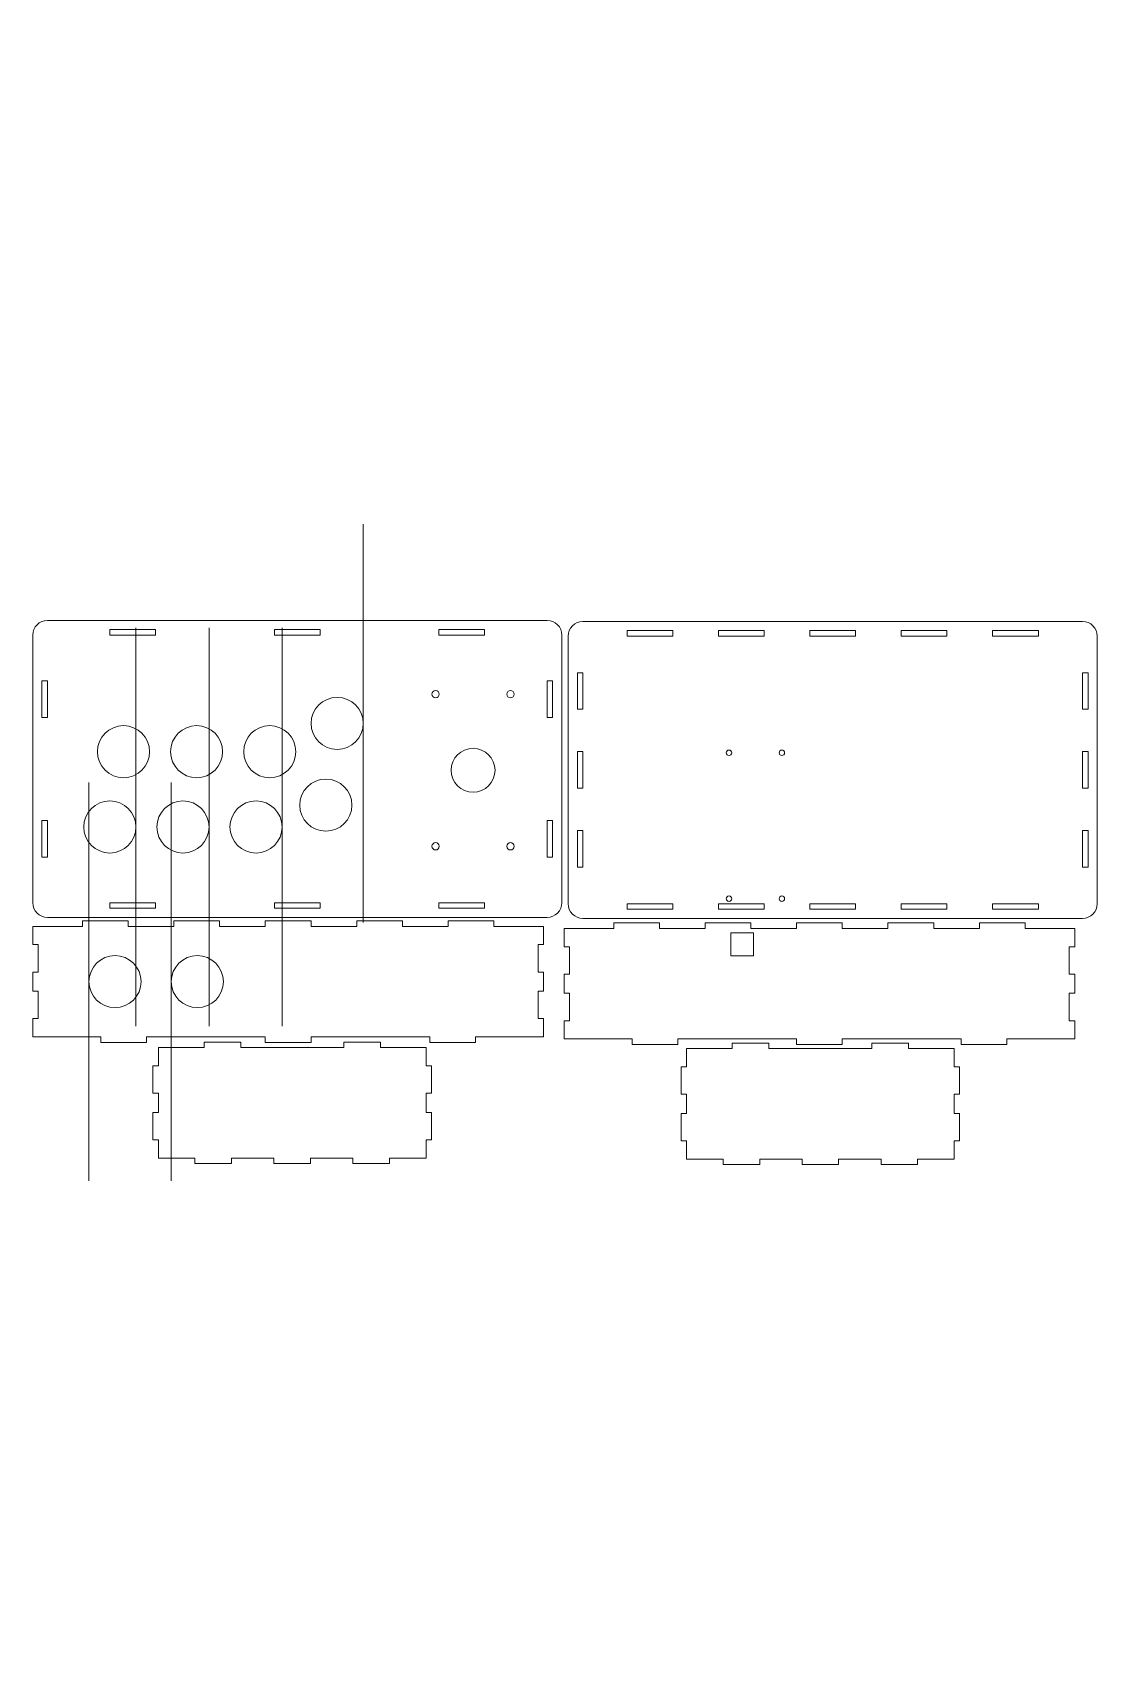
# Model space of a CAD drawing. Header units: inches. Extents: x -11.8 to 11.1, y -16.8 to 18.5.
import ezdxf

# ---------------------------------------------------------------- set-up
doc = ezdxf.new("R2010")
doc.units = ezdxf.units.IN
doc.header["$MEASUREMENT"] = 0
doc.layers.add('Layer 1', color=7, linetype='Continuous')

msp = doc.modelspace()

# ---------------------------------------------------------------- linework, layer by layer
at = {"layer": 'Layer 1', "lineweight": 9}
for points, knots in [([(-4.694, 3.639), (-4.694, 3.949), (-4.946, 4.2), (-5.255, 4.2), (-5.565, 4.2), (-5.817, 3.949), (-5.817, 3.639), (-5.817, 3.329), (-5.565, 3.078), (-5.255, 3.078), (-4.946, 3.078), (-4.694, 3.329), (-4.694, 3.639), (-4.694, 18.512), (-4.694, -11.233), (-4.694, 3.639)], [0, 0, 0, 0, 0.25, 0.25, 0.25, 0.5, 0.5, 0.5, 0.75, 0.75, 0.75, 1, 1, 1, 1.000004, 1.000004, 1.000004, 1.000004]), ([(-9.59, 1.408), (-9.59, 1.718), (-9.841, 1.969), (-10.151, 1.969), (-10.461, 1.969), (-10.712, 1.718), (-10.712, 1.408), (-10.712, 1.098), (-10.461, 0.847), (-10.151, 0.847), (-9.841, 0.847), (-9.59, 1.098), (-9.59, 1.408), (-9.59, 16.28), (-9.59, -13.465), (-9.59, 1.408)], [0, 0, 0, 0, 0.25, 0.25, 0.25, 0.5, 0.5, 0.5, 0.75, 0.75, 0.75, 1, 1, 1, 1.000004, 1.000004, 1.000004, 1.000004]), ([(-8.015, 1.408), (-8.015, 1.718), (-8.267, 1.969), (-8.576, 1.969), (-8.886, 1.969), (-9.137, 1.718), (-9.137, 1.408), (-9.137, 1.098), (-8.886, 0.847), (-8.576, 0.847), (-8.267, 0.847), (-8.015, 1.098), (-8.015, 1.408), (-8.015, 16.28), (-8.015, -13.465), (-8.015, 1.408)], [0, 0, 0, 0, 0.25, 0.25, 0.25, 0.5, 0.5, 0.5, 0.75, 0.75, 0.75, 1, 1, 1, 1.000004, 1.000004, 1.000004, 1.000004]), ([(-6.441, 1.408), (-6.441, 1.718), (-6.692, 1.969), (-7.002, 1.969), (-7.312, 1.969), (-7.563, 1.718), (-7.563, 1.408), (-7.563, 1.098), (-7.312, 0.847), (-7.002, 0.847), (-6.692, 0.847), (-6.441, 1.098), (-6.441, 1.408), (-6.441, 16.28), (-6.441, -13.465), (-6.441, 1.408)], [0, 0, 0, 0, 0.25, 0.25, 0.25, 0.5, 0.5, 0.5, 0.75, 0.75, 0.75, 1, 1, 1, 1.000004, 1.000004, 1.000004, 1.000004]), ([(-10.6, -1.922), (-10.6, -2.232), (-10.349, -2.483), (-10.039, -2.483), (-9.729, -2.483), (-9.478, -2.232), (-9.478, -1.922), (-9.478, -1.613), (-9.729, -1.361), (-10.039, -1.361), (-10.349, -1.361), (-10.6, -1.613), (-10.6, -1.922), (-10.6, -16.795), (-10.6, 12.95), (-10.6, -1.922)], [0, 0, 0, 0, 0.25, 0.25, 0.25, 0.5, 0.5, 0.5, 0.75, 0.75, 0.75, 1, 1, 1, 1.000004, 1.000004, 1.000004, 1.000004]), ([(-8.828, -1.922), (-8.828, -2.232), (-8.577, -2.483), (-8.267, -2.483), (-7.957, -2.483), (-7.706, -2.232), (-7.706, -1.922), (-7.706, -1.613), (-7.957, -1.361), (-8.267, -1.361), (-8.577, -1.361), (-8.828, -1.613), (-8.828, -1.922), (-8.828, -16.795), (-8.828, 12.95), (-8.828, -1.922)], [0, 0, 0, 0, 0.25, 0.25, 0.25, 0.5, 0.5, 0.5, 0.75, 0.75, 0.75, 1, 1, 1, 1.000004, 1.000004, 1.000004, 1.000004]), ([(-11.81, 5.54), (-11.81, 5.624), (-11.777, 5.704), (-11.718, 5.763), (-11.659, 5.822), (-11.579, 5.855), (-11.495, 5.855), (-11.495, 5.855), (-0.732, 5.855), (-0.732, 5.855), (-0.648, 5.855), (-0.568, 5.822), (-0.509, 5.763), (-0.45, 5.704), (-0.417, 5.624), (-0.417, 5.54), (-0.417, 5.54), (-0.417, -0.224), (-0.417, -0.224), (-0.417, -0.307), (-0.45, -0.387), (-0.509, -0.446), (-0.568, -0.505), (-0.648, -0.539), (-0.732, -0.539), (-0.732, -0.539), (-11.495, -0.539), (-11.495, -0.539), (-11.579, -0.539), (-11.659, -0.506), (-11.718, -0.447), (-11.777, -0.388), (-11.81, -0.307), (-11.81, -0.224), (-11.81, -0.224), (-11.81, 5.54), (-11.81, 5.54)], [0, 0, 0, 0, 0.083333, 0.083333, 0.083333, 0.166667, 0.166667, 0.166667, 0.25, 0.25, 0.25, 0.333333, 0.333333, 0.333333, 0.416667, 0.416667, 0.416667, 0.5, 0.5, 0.5, 0.583333, 0.583333, 0.583333, 0.666667, 0.666667, 0.666667, 0.75, 0.75, 0.75, 0.833333, 0.833333, 0.833333, 0.916667, 0.916667, 0.916667, 1, 1, 1, 1]), ([(-9.165, 5.54), (-9.165, 5.54), (-9.165, 5.658), (-9.165, 5.658), (-9.165, 5.658), (-10.149, 5.658), (-10.149, 5.658), (-10.149, 5.658), (-10.149, 5.54), (-10.149, 5.54), (-10.149, 5.54), (-9.165, 5.54), (-9.165, 5.54)], [0, 0, 0, 0, 0.25, 0.25, 0.25, 0.5, 0.5, 0.5, 0.75, 0.75, 0.75, 1, 1, 1, 1]), ([(-5.621, 5.54), (-5.621, 5.54), (-5.621, 5.658), (-5.621, 5.658), (-5.621, 5.658), (-6.606, 5.658), (-6.606, 5.658), (-6.606, 5.658), (-6.606, 5.54), (-6.606, 5.54), (-6.606, 5.54), (-5.621, 5.54), (-5.621, 5.54)], [0, 0, 0, 0, 0.25, 0.25, 0.25, 0.5, 0.5, 0.5, 0.75, 0.75, 0.75, 1, 1, 1, 1]), ([(-2.078, 5.54), (-2.078, 5.54), (-2.078, 5.658), (-2.078, 5.658), (-2.078, 5.658), (-3.062, 5.658), (-3.062, 5.658), (-3.062, 5.658), (-3.062, 5.54), (-3.062, 5.54), (-3.062, 5.54), (-2.078, 5.54), (-2.078, 5.54)], [0, 0, 0, 0, 0.25, 0.25, 0.25, 0.5, 0.5, 0.5, 0.75, 0.75, 0.75, 1, 1, 1, 1]), ([(11.115, -0.246), (11.115, -0.33), (11.082, -0.41), (11.023, -0.469), (10.964, -0.528), (10.883, -0.561), (10.8, -0.561), (10.8, -0.561), (0.036, -0.561), (0.036, -0.561), (-0.047, -0.561), (-0.127, -0.528), (-0.186, -0.469), (-0.246, -0.41), (-0.279, -0.33), (-0.279, -0.246), (-0.279, -0.246), (-0.279, 5.518), (-0.279, 5.518), (-0.279, 5.601), (-0.246, 5.681), (-0.187, 5.74), (-0.128, 5.799), (-0.047, 5.833), (0.036, 5.833), (0.036, 5.833), (10.8, 5.833), (10.8, 5.833), (10.883, 5.833), (10.963, 5.8), (11.023, 5.741), (11.082, 5.682), (11.115, 5.601), (11.115, 5.518), (11.115, 5.518), (11.115, -0.246), (11.115, -0.246)], [0, 0, 0, 0, 0.083333, 0.083333, 0.083333, 0.166667, 0.166667, 0.166667, 0.25, 0.25, 0.25, 0.333333, 0.333333, 0.333333, 0.416667, 0.416667, 0.416667, 0.5, 0.5, 0.5, 0.583333, 0.583333, 0.583333, 0.666667, 0.666667, 0.666667, 0.75, 0.75, 0.75, 0.833333, 0.833333, 0.833333, 0.916667, 0.916667, 0.916667, 1, 1, 1, 1]), ([(3.942, 5.518), (3.942, 5.518), (3.942, 5.636), (3.942, 5.636), (3.942, 5.636), (2.957, 5.636), (2.957, 5.636), (2.957, 5.636), (2.957, 5.518), (2.957, 5.518), (2.957, 5.518), (3.942, 5.518), (3.942, 5.518)], [0, 0, 0, 0, 0.25, 0.25, 0.25, 0.5, 0.5, 0.5, 0.75, 0.75, 0.75, 1, 1, 1, 1]), ([(5.91, 5.518), (5.91, 5.518), (5.91, 5.636), (5.91, 5.636), (5.91, 5.636), (4.926, 5.636), (4.926, 5.636), (4.926, 5.636), (4.926, 5.518), (4.926, 5.518), (4.926, 5.518), (5.91, 5.518), (5.91, 5.518)], [0, 0, 0, 0, 0.25, 0.25, 0.25, 0.5, 0.5, 0.5, 0.75, 0.75, 0.75, 1, 1, 1, 1]), ([(7.879, 5.518), (7.879, 5.518), (7.879, 5.636), (7.879, 5.636), (7.879, 5.636), (6.894, 5.636), (6.894, 5.636), (6.894, 5.636), (6.894, 5.518), (6.894, 5.518), (6.894, 5.518), (7.879, 5.518), (7.879, 5.518)], [0, 0, 0, 0, 0.25, 0.25, 0.25, 0.5, 0.5, 0.5, 0.75, 0.75, 0.75, 1, 1, 1, 1]), ([(9.847, 5.518), (9.847, 5.518), (9.847, 5.636), (9.847, 5.636), (9.847, 5.636), (8.863, 5.636), (8.863, 5.636), (8.863, 5.636), (8.863, 5.518), (8.863, 5.518), (8.863, 5.518), (9.847, 5.518), (9.847, 5.518)], [0, 0, 0, 0, 0.25, 0.25, 0.25, 0.5, 0.5, 0.5, 0.75, 0.75, 0.75, 1, 1, 1, 1]), ([(0.036, 4.73), (0.036, 4.73), (-0.082, 4.73), (-0.082, 4.73), (-0.082, 4.73), (-0.082, 3.943), (-0.082, 3.943), (-0.082, 3.943), (0.036, 3.943), (0.036, 3.943), (0.036, 3.943), (0.036, 4.73), (0.036, 4.73)], [0, 0, 0, 0, 0.25, 0.25, 0.25, 0.5, 0.5, 0.5, 0.75, 0.75, 0.75, 1, 1, 1, 1]), ([(-11.495, 4.556), (-11.495, 4.556), (-11.614, 4.556), (-11.614, 4.556), (-11.614, 4.556), (-11.614, 3.768), (-11.614, 3.768), (-11.614, 3.768), (-11.495, 3.768), (-11.495, 3.768), (-11.495, 3.768), (-11.495, 4.556), (-11.495, 4.556)], [0, 0, 0, 0, 0.25, 0.25, 0.25, 0.5, 0.5, 0.5, 0.75, 0.75, 0.75, 1, 1, 1, 1]), ([(-3.056, 4.268), (-3.056, 4.311), (-3.091, 4.346), (-3.135, 4.346), (-3.178, 4.346), (-3.213, 4.311), (-3.213, 4.268), (-3.213, 4.224), (-3.178, 4.189), (-3.135, 4.189), (-3.091, 4.189), (-3.056, 4.224), (-3.056, 4.268)], [0, 0, 0, 0, 0.25, 0.25, 0.25, 0.5, 0.5, 0.5, 0.75, 0.75, 0.75, 1, 1, 1, 1]), ([(-1.442, 4.268), (-1.442, 4.311), (-1.477, 4.346), (-1.52, 4.346), (-1.564, 4.346), (-1.599, 4.311), (-1.599, 4.268), (-1.599, 4.224), (-1.564, 4.189), (-1.52, 4.189), (-1.477, 4.189), (-1.442, 4.224), (-1.442, 4.268)], [0, 0, 0, 0, 0.25, 0.25, 0.25, 0.5, 0.5, 0.5, 0.75, 0.75, 0.75, 1, 1, 1, 1]), ([(-0.732, 3.768), (-0.732, 3.768), (-0.614, 3.768), (-0.614, 3.768), (-0.614, 3.768), (-0.614, 4.556), (-0.614, 4.556), (-0.614, 4.556), (-0.732, 4.556), (-0.732, 4.556), (-0.732, 4.556), (-0.732, 3.768), (-0.732, 3.768)], [0, 0, 0, 0, 0.25, 0.25, 0.25, 0.5, 0.5, 0.5, 0.75, 0.75, 0.75, 1, 1, 1, 1]), ([(-9.296, 3.029), (-9.296, 3.339), (-9.547, 3.59), (-9.857, 3.59), (-10.167, 3.59), (-10.418, 3.339), (-10.418, 3.029), (-10.418, 2.719), (-10.167, 2.468), (-9.857, 2.468), (-9.547, 2.468), (-9.296, 2.719), (-9.296, 3.029), (-9.296, 3.029), (-9.296, 3.029), (-9.296, 3.029)], [0, 0, 0, 0, 0.25, 0.25, 0.25, 0.5, 0.5, 0.5, 0.75, 0.75, 0.75, 1, 1, 1, 1.000004, 1.000004, 1.000004, 1.000004]), ([(-7.721, 3.029), (-7.721, 3.339), (-7.972, 3.59), (-8.282, 3.59), (-8.592, 3.59), (-8.843, 3.339), (-8.843, 3.029), (-8.843, 2.719), (-8.592, 2.468), (-8.282, 2.468), (-7.972, 2.468), (-7.721, 2.719), (-7.721, 3.029), (-7.721, 3.029), (-7.721, 3.029), (-7.721, 3.029)], [0, 0, 0, 0, 0.25, 0.25, 0.25, 0.5, 0.5, 0.5, 0.75, 0.75, 0.75, 1, 1, 1, 1.000004, 1.000004, 1.000004, 1.000004]), ([(-6.146, 3.029), (-6.146, 3.339), (-6.397, 3.59), (-6.707, 3.59), (-7.017, 3.59), (-7.268, 3.339), (-7.268, 3.029), (-7.268, 2.719), (-7.017, 2.468), (-6.707, 2.468), (-6.397, 2.468), (-6.146, 2.719), (-6.146, 3.029), (-6.146, 3.029), (-6.146, 3.029), (-6.146, 3.029)], [0, 0, 0, 0, 0.25, 0.25, 0.25, 0.5, 0.5, 0.5, 0.75, 0.75, 0.75, 1, 1, 1, 1.000004, 1.000004, 1.000004, 1.000004]), ([(-1.855, 2.63), (-1.855, 2.891), (-2.067, 3.102), (-2.327, 3.102), (-2.588, 3.102), (-2.8, 2.891), (-2.8, 2.63), (-2.8, 2.369), (-2.588, 2.157), (-2.327, 2.157), (-2.067, 2.157), (-1.855, 2.369), (-1.855, 2.63)], [0, 0, 0, 0, 0.25, 0.25, 0.25, 0.5, 0.5, 0.5, 0.75, 0.75, 0.75, 1, 1, 1, 1]), ([(0.036, 3.03), (0.036, 3.03), (-0.082, 3.03), (-0.082, 3.03), (-0.082, 3.03), (-0.082, 2.242), (-0.082, 2.242), (-0.082, 2.242), (0.036, 2.242), (0.036, 2.242), (0.036, 2.242), (0.036, 3.03), (0.036, 3.03)], [0, 0, 0, 0, 0.25, 0.25, 0.25, 0.5, 0.5, 0.5, 0.75, 0.75, 0.75, 1, 1, 1, 1]), ([(3.245, 3.006), (3.245, 3.039), (3.218, 3.065), (3.186, 3.065), (3.153, 3.065), (3.127, 3.039), (3.127, 3.006), (3.127, 2.973), (3.153, 2.947), (3.186, 2.947), (3.218, 2.947), (3.245, 2.973), (3.245, 3.006)], [0, 0, 0, 0, 0.25, 0.25, 0.25, 0.5, 0.5, 0.5, 0.75, 0.75, 0.75, 1, 1, 1, 1]), ([(4.383, 3.006), (4.383, 3.039), (4.356, 3.065), (4.324, 3.065), (4.291, 3.065), (4.264, 3.039), (4.264, 3.006), (4.264, 2.973), (4.291, 2.947), (4.324, 2.947), (4.356, 2.947), (4.383, 2.973), (4.383, 3.006)], [0, 0, 0, 0, 0.25, 0.25, 0.25, 0.5, 0.5, 0.5, 0.75, 0.75, 0.75, 1, 1, 1, 1]), ([(10.8, 2.242), (10.8, 2.242), (10.918, 2.242), (10.918, 2.242), (10.918, 2.242), (10.918, 3.03), (10.918, 3.03), (10.918, 3.03), (10.8, 3.03), (10.8, 3.03), (10.8, 3.03), (10.8, 2.242), (10.8, 2.242)], [0, 0, 0, 0, 0.25, 0.25, 0.25, 0.5, 0.5, 0.5, 0.75, 0.75, 0.75, 1, 1, 1, 1]), ([(-4.938, 1.879), (-4.938, 2.189), (-5.189, 2.44), (-5.499, 2.44), (-5.809, 2.44), (-6.06, 2.189), (-6.06, 1.879), (-6.06, 1.569), (-5.809, 1.318), (-5.499, 1.318), (-5.189, 1.318), (-4.938, 1.569), (-4.938, 1.879)], [0, 0, 0, 0, 0.25, 0.25, 0.25, 0.5, 0.5, 0.5, 0.75, 0.75, 0.75, 1, 1, 1, 1]), ([(-11.495, 1.548), (-11.495, 1.548), (-11.614, 1.548), (-11.614, 1.548), (-11.614, 1.548), (-11.614, 0.761), (-11.614, 0.761), (-11.614, 0.761), (-11.495, 0.761), (-11.495, 0.761), (-11.495, 0.761), (-11.495, 1.548), (-11.495, 1.548)], [0, 0, 0, 0, 0.25, 0.25, 0.25, 0.5, 0.5, 0.5, 0.75, 0.75, 0.75, 1, 1, 1, 1]), ([(-0.732, 0.761), (-0.732, 0.761), (-0.614, 0.761), (-0.614, 0.761), (-0.614, 0.761), (-0.614, 1.548), (-0.614, 1.548), (-0.614, 1.548), (-0.732, 1.548), (-0.732, 1.548), (-0.732, 1.548), (-0.732, 0.761), (-0.732, 0.761)], [0, 0, 0, 0, 0.25, 0.25, 0.25, 0.5, 0.5, 0.5, 0.75, 0.75, 0.75, 1, 1, 1, 1]), ([(-3.056, 0.992), (-3.056, 1.036), (-3.091, 1.071), (-3.135, 1.071), (-3.178, 1.071), (-3.213, 1.036), (-3.213, 0.992), (-3.213, 0.949), (-3.178, 0.913), (-3.135, 0.913), (-3.091, 0.913), (-3.056, 0.949), (-3.056, 0.992)], [0, 0, 0, 0, 0.25, 0.25, 0.25, 0.5, 0.5, 0.5, 0.75, 0.75, 0.75, 1, 1, 1, 1]), ([(-1.442, 0.992), (-1.442, 1.036), (-1.477, 1.071), (-1.52, 1.071), (-1.564, 1.071), (-1.599, 1.036), (-1.599, 0.992), (-1.599, 0.949), (-1.564, 0.913), (-1.52, 0.913), (-1.477, 0.913), (-1.442, 0.949), (-1.442, 0.992)], [0, 0, 0, 0, 0.25, 0.25, 0.25, 0.5, 0.5, 0.5, 0.75, 0.75, 0.75, 1, 1, 1, 1]), ([(10.8, 0.541), (10.8, 0.541), (10.918, 0.541), (10.918, 0.541), (10.918, 0.541), (10.918, 1.329), (10.918, 1.329), (10.918, 1.329), (10.8, 1.329), (10.8, 1.329), (10.8, 1.329), (10.8, 0.541), (10.8, 0.541)], [0, 0, 0, 0, 0.25, 0.25, 0.25, 0.5, 0.5, 0.5, 0.75, 0.75, 0.75, 1, 1, 1, 1]), ([(-10.149, -0.224), (-10.149, -0.224), (-10.149, -0.342), (-10.149, -0.342), (-10.149, -0.342), (-9.165, -0.342), (-9.165, -0.342), (-9.165, -0.342), (-9.165, -0.224), (-9.165, -0.224), (-9.165, -0.224), (-10.149, -0.224), (-10.149, -0.224)], [0, 0, 0, 0, 0.25, 0.25, 0.25, 0.5, 0.5, 0.5, 0.75, 0.75, 0.75, 1, 1, 1, 1]), ([(-6.606, -0.224), (-6.606, -0.224), (-6.606, -0.342), (-6.606, -0.342), (-6.606, -0.342), (-5.621, -0.342), (-5.621, -0.342), (-5.621, -0.342), (-5.621, -0.224), (-5.621, -0.224), (-5.621, -0.224), (-6.606, -0.224), (-6.606, -0.224)], [0, 0, 0, 0, 0.25, 0.25, 0.25, 0.5, 0.5, 0.5, 0.75, 0.75, 0.75, 1, 1, 1, 1]), ([(-3.062, -0.224), (-3.062, -0.224), (-3.062, -0.342), (-3.062, -0.342), (-3.062, -0.342), (-2.078, -0.342), (-2.078, -0.342), (-2.078, -0.342), (-2.078, -0.224), (-2.078, -0.224), (-2.078, -0.224), (-3.062, -0.224), (-3.062, -0.224)], [0, 0, 0, 0, 0.25, 0.25, 0.25, 0.5, 0.5, 0.5, 0.75, 0.75, 0.75, 1, 1, 1, 1]), ([(0.989, -0.246), (0.989, -0.246), (0.989, -0.364), (0.989, -0.364), (0.989, -0.364), (1.973, -0.364), (1.973, -0.364), (1.973, -0.364), (1.973, -0.246), (1.973, -0.246), (1.973, -0.246), (0.989, -0.246), (0.989, -0.246)], [0, 0, 0, 0, 0.25, 0.25, 0.25, 0.5, 0.5, 0.5, 0.75, 0.75, 0.75, 1, 1, 1, 1]), ([(3.942, -0.364), (3.942, -0.364), (3.942, -0.246), (3.942, -0.246), (3.942, -0.246), (2.957, -0.246), (2.957, -0.246), (2.957, -0.246), (2.957, -0.364), (2.957, -0.364), (2.957, -0.364), (3.942, -0.364), (3.942, -0.364)], [0, 0, 0, 0, 0.25, 0.25, 0.25, 0.5, 0.5, 0.5, 0.75, 0.75, 0.75, 1, 1, 1, 1]), ([(3.245, -0.136), (3.245, -0.103), (3.218, -0.077), (3.186, -0.077), (3.153, -0.077), (3.127, -0.103), (3.127, -0.136), (3.127, -0.168), (3.153, -0.195), (3.186, -0.195), (3.218, -0.195), (3.245, -0.168), (3.245, -0.136)], [0, 0, 0, 0, 0.25, 0.25, 0.25, 0.5, 0.5, 0.5, 0.75, 0.75, 0.75, 1, 1, 1, 1]), ([(4.383, -0.136), (4.383, -0.103), (4.356, -0.077), (4.324, -0.077), (4.291, -0.077), (4.264, -0.103), (4.264, -0.136), (4.264, -0.168), (4.291, -0.195), (4.324, -0.195), (4.356, -0.195), (4.383, -0.168), (4.383, -0.136)], [0, 0, 0, 0, 0.25, 0.25, 0.25, 0.5, 0.5, 0.5, 0.75, 0.75, 0.75, 1, 1, 1, 1]), ([(4.926, -0.246), (4.926, -0.246), (4.926, -0.364), (4.926, -0.364), (4.926, -0.364), (5.91, -0.364), (5.91, -0.364), (5.91, -0.364), (5.91, -0.246), (5.91, -0.246), (5.91, -0.246), (4.926, -0.246), (4.926, -0.246)], [0, 0, 0, 0, 0.25, 0.25, 0.25, 0.5, 0.5, 0.5, 0.75, 0.75, 0.75, 1, 1, 1, 1]), ([(6.894, -0.246), (6.894, -0.246), (6.894, -0.364), (6.894, -0.364), (6.894, -0.364), (7.879, -0.364), (7.879, -0.364), (7.879, -0.364), (7.879, -0.246), (7.879, -0.246), (7.879, -0.246), (6.894, -0.246), (6.894, -0.246)], [0, 0, 0, 0, 0.25, 0.25, 0.25, 0.5, 0.5, 0.5, 0.75, 0.75, 0.75, 1, 1, 1, 1]), ([(9.847, -0.246), (9.847, -0.246), (8.863, -0.246), (8.863, -0.246), (8.863, -0.246), (8.863, -0.364), (8.863, -0.364), (8.863, -0.364), (9.847, -0.364), (9.847, -0.364), (9.847, -0.364), (9.847, -0.246), (9.847, -0.246)], [0, 0, 0, 0, 0.25, 0.25, 0.25, 0.5, 0.5, 0.5, 0.75, 0.75, 0.75, 1, 1, 1, 1]), ([(3.223, -0.875), (3.223, -0.875), (3.223, -1.367), (3.223, -1.367), (3.223, -1.367), (3.715, -1.367), (3.715, -1.367), (3.715, -1.367), (3.715, -0.875), (3.715, -0.875), (3.715, -0.875), (3.223, -0.875), (3.223, -0.875)], [0, 0, 0, 0, 0.25, 0.25, 0.25, 0.5, 0.5, 0.5, 0.75, 0.75, 0.75, 1, 1, 1, 1]), ([(-9.105, -3.735), (-9.105, -3.735), (-9.105, -3.341), (-9.105, -3.341), (-9.105, -3.341), (-8.121, -3.341), (-8.121, -3.341), (-8.121, -3.341), (-8.121, -3.223), (-8.121, -3.223), (-8.121, -3.223), (-7.333, -3.223), (-7.333, -3.223), (-7.333, -3.223), (-7.333, -3.341), (-7.333, -3.341), (-7.333, -3.341), (-5.113, -3.341), (-5.113, -3.341), (-5.113, -3.341), (-5.113, -3.223), (-5.113, -3.223), (-5.113, -3.223), (-4.325, -3.223), (-4.325, -3.223), (-4.325, -3.223), (-4.325, -3.341), (-4.325, -3.341), (-4.325, -3.341), (-3.341, -3.341), (-3.341, -3.341), (-3.341, -3.341), (-3.341, -3.735), (-3.341, -3.735), (-3.341, -3.735), (-3.223, -3.735), (-3.223, -3.735), (-3.223, -3.735), (-3.223, -4.325), (-3.223, -4.325), (-3.223, -4.325), (-3.341, -4.325), (-3.341, -4.325), (-3.341, -4.325), (-3.341, -4.739), (-3.341, -4.739), (-3.341, -4.739), (-3.223, -4.739), (-3.223, -4.739), (-3.223, -4.739), (-3.223, -5.329), (-3.223, -5.329), (-3.223, -5.329), (-3.341, -5.329), (-3.341, -5.329), (-3.341, -5.329), (-3.341, -5.723), (-3.341, -5.723), (-3.341, -5.723), (-4.129, -5.723), (-4.129, -5.723), (-4.129, -5.723), (-4.129, -5.841), (-4.129, -5.841), (-4.129, -5.841), (-4.916, -5.841), (-4.916, -5.841), (-4.916, -5.841), (-4.916, -5.723), (-4.916, -5.723), (-4.916, -5.723), (-5.829, -5.723), (-5.829, -5.723), (-5.829, -5.723), (-5.829, -5.841), (-5.829, -5.841), (-5.829, -5.841), (-6.617, -5.841), (-6.617, -5.841), (-6.617, -5.841), (-6.617, -5.723), (-6.617, -5.723), (-6.617, -5.723), (-7.53, -5.723), (-7.53, -5.723), (-7.53, -5.723), (-7.53, -5.841), (-7.53, -5.841), (-7.53, -5.841), (-8.318, -5.841), (-8.318, -5.841), (-8.318, -5.841), (-8.318, -5.723), (-8.318, -5.723), (-8.318, -5.723), (-9.105, -5.723), (-9.105, -5.723), (-9.105, -5.723), (-9.105, -5.329), (-9.105, -5.329), (-9.105, -5.329), (-9.223, -5.329), (-9.223, -5.329), (-9.223, -5.329), (-9.223, -4.739), (-9.223, -4.739), (-9.223, -4.739), (-9.105, -4.739), (-9.105, -4.739), (-9.105, -4.739), (-9.105, -4.325), (-9.105, -4.325), (-9.105, -4.325), (-9.223, -4.325), (-9.223, -4.325), (-9.223, -4.325), (-9.223, -3.735), (-9.223, -3.735), (-9.223, -3.735), (-9.105, -3.735), (-9.105, -3.735)], [0, 0, 0, 0, 0.025, 0.025, 0.025, 0.05, 0.05, 0.05, 0.075, 0.075, 0.075, 0.1, 0.1, 0.1, 0.125, 0.125, 0.125, 0.15, 0.15, 0.15, 0.175, 0.175, 0.175, 0.2, 0.2, 0.2, 0.225, 0.225, 0.225, 0.25, 0.25, 0.25, 0.275, 0.275, 0.275, 0.3, 0.3, 0.3, 0.325, 0.325, 0.325, 0.35, 0.35, 0.35, 0.375, 0.375, 0.375, 0.4, 0.4, 0.4, 0.425, 0.425, 0.425, 0.45, 0.45, 0.45, 0.475, 0.475, 0.475, 0.5, 0.5, 0.5, 0.525, 0.525, 0.525, 0.55, 0.55, 0.55, 0.575, 0.575, 0.575, 0.6, 0.6, 0.6, 0.625, 0.625, 0.625, 0.65, 0.65, 0.65, 0.675, 0.675, 0.675, 0.7, 0.7, 0.7, 0.725, 0.725, 0.725, 0.75, 0.75, 0.75, 0.775, 0.775, 0.775, 0.8, 0.8, 0.8, 0.825, 0.825, 0.825, 0.85, 0.85, 0.85, 0.875, 0.875, 0.875, 0.9, 0.9, 0.9, 0.925, 0.925, 0.925, 0.95, 0.95, 0.95, 0.975, 0.975, 0.975, 1, 1, 1, 1]), ([(8.034, -5.352), (8.034, -5.352), (8.034, -5.745), (8.034, -5.745), (8.034, -5.745), (7.247, -5.745), (7.247, -5.745), (7.247, -5.745), (7.247, -5.863), (7.247, -5.863), (7.247, -5.863), (6.46, -5.863), (6.46, -5.863), (6.46, -5.863), (6.46, -5.745), (6.46, -5.745), (6.46, -5.745), (5.546, -5.745), (5.546, -5.745), (5.546, -5.745), (5.546, -5.863), (5.546, -5.863), (5.546, -5.863), (4.759, -5.863), (4.759, -5.863), (4.759, -5.863), (4.759, -5.745), (4.759, -5.745), (4.759, -5.745), (3.845, -5.745), (3.845, -5.745), (3.845, -5.745), (3.845, -5.863), (3.845, -5.863), (3.845, -5.863), (3.058, -5.863), (3.058, -5.863), (3.058, -5.863), (3.058, -5.745), (3.058, -5.745), (3.058, -5.745), (2.271, -5.745), (2.271, -5.745), (2.271, -5.745), (2.271, -5.352), (2.271, -5.352), (2.271, -5.352), (2.152, -5.352), (2.152, -5.352), (2.152, -5.352), (2.152, -4.761), (2.152, -4.761), (2.152, -4.761), (2.271, -4.761), (2.271, -4.761), (2.271, -4.761), (2.271, -4.348), (2.271, -4.348), (2.271, -4.348), (2.152, -4.348), (2.152, -4.348), (2.152, -4.348), (2.152, -3.757), (2.152, -3.757), (2.152, -3.757), (2.271, -3.757), (2.271, -3.757), (2.271, -3.757), (2.271, -3.363), (2.271, -3.363), (2.271, -3.363), (3.255, -3.363), (3.255, -3.363), (3.255, -3.363), (3.255, -3.245), (3.255, -3.245), (3.255, -3.245), (4.042, -3.245), (4.042, -3.245), (4.042, -3.245), (4.042, -3.363), (4.042, -3.363), (4.042, -3.363), (6.263, -3.363), (6.263, -3.363), (6.263, -3.363), (6.263, -3.245), (6.263, -3.245), (6.263, -3.245), (7.05, -3.245), (7.05, -3.245), (7.05, -3.245), (7.05, -3.363), (7.05, -3.363), (7.05, -3.363), (8.034, -3.363), (8.034, -3.363), (8.034, -3.363), (8.034, -3.757), (8.034, -3.757), (8.034, -3.757), (8.152, -3.757), (8.152, -3.757), (8.152, -3.757), (8.152, -4.348), (8.152, -4.348), (8.152, -4.348), (8.034, -4.348), (8.034, -4.348), (8.034, -4.348), (8.034, -4.761), (8.034, -4.761), (8.034, -4.761), (8.152, -4.761), (8.152, -4.761), (8.152, -4.761), (8.152, -5.352), (8.152, -5.352), (8.152, -5.352), (8.034, -5.352), (8.034, -5.352)], [0, 0, 0, 0, 0.025, 0.025, 0.025, 0.05, 0.05, 0.05, 0.075, 0.075, 0.075, 0.1, 0.1, 0.1, 0.125, 0.125, 0.125, 0.15, 0.15, 0.15, 0.175, 0.175, 0.175, 0.2, 0.2, 0.2, 0.225, 0.225, 0.225, 0.25, 0.25, 0.25, 0.275, 0.275, 0.275, 0.3, 0.3, 0.3, 0.325, 0.325, 0.325, 0.35, 0.35, 0.35, 0.375, 0.375, 0.375, 0.4, 0.4, 0.4, 0.425, 0.425, 0.425, 0.45, 0.45, 0.45, 0.475, 0.475, 0.475, 0.5, 0.5, 0.5, 0.525, 0.525, 0.525, 0.55, 0.55, 0.55, 0.575, 0.575, 0.575, 0.6, 0.6, 0.6, 0.625, 0.625, 0.625, 0.65, 0.65, 0.65, 0.675, 0.675, 0.675, 0.7, 0.7, 0.7, 0.725, 0.725, 0.725, 0.75, 0.75, 0.75, 0.775, 0.775, 0.775, 0.8, 0.8, 0.8, 0.825, 0.825, 0.825, 0.85, 0.85, 0.85, 0.875, 0.875, 0.875, 0.9, 0.9, 0.9, 0.925, 0.925, 0.925, 0.95, 0.95, 0.95, 0.975, 0.975, 0.975, 1, 1, 1, 1])]:
    msp.add_open_spline(points, degree=3, knots=knots, dxfattribs=at)
for points in [[(0.989, 5.518), (0.989, 5.518), (0.989, 5.636), (0.989, 5.636)], [(0.989, 5.636), (0.989, 5.636), (1.973, 5.636), (1.973, 5.636)], [(1.973, 5.518), (1.973, 5.518), (0.989, 5.518), (0.989, 5.518)], [(1.973, 5.636), (1.973, 5.636), (1.973, 5.518), (1.973, 5.518)], [(10.8, 3.943), (10.8, 3.943), (10.8, 4.73), (10.8, 4.73)], [(10.8, 4.73), (10.8, 4.73), (10.918, 4.73), (10.918, 4.73)], [(10.918, 4.73), (10.918, 4.73), (10.918, 3.943), (10.918, 3.943)], [(10.918, 3.943), (10.918, 3.943), (10.8, 3.943), (10.8, 3.943)], [(-0.082, 1.329), (-0.082, 1.329), (0.036, 1.329), (0.036, 1.329)], [(-0.082, 0.541), (-0.082, 0.541), (-0.082, 1.329), (-0.082, 1.329)], [(0.036, 1.329), (0.036, 1.329), (0.036, 0.541), (0.036, 0.541)], [(0.036, 0.541), (0.036, 0.541), (-0.082, 0.541), (-0.082, 0.541)], [(-9.755, -0.613), (-9.755, -0.613), (-10.74, -0.613), (-10.74, -0.613)], [(-10.74, -0.613), (-10.74, -0.613), (-10.74, -0.732), (-10.74, -0.732)], [(-9.755, -0.732), (-9.755, -0.732), (-9.755, -0.613), (-9.755, -0.613)], [(-7.787, -0.613), (-7.787, -0.613), (-8.771, -0.613), (-8.771, -0.613)], [(-8.771, -0.613), (-8.771, -0.613), (-8.771, -0.732), (-8.771, -0.732)], [(-7.787, -0.732), (-7.787, -0.732), (-7.787, -0.613), (-7.787, -0.613)], [(-5.818, -0.613), (-5.818, -0.613), (-6.803, -0.613), (-6.803, -0.613)], [(-6.803, -0.613), (-6.803, -0.613), (-6.803, -0.732), (-6.803, -0.732)], [(-5.818, -0.732), (-5.818, -0.732), (-5.818, -0.613), (-5.818, -0.613)], [(-3.85, -0.613), (-3.85, -0.613), (-4.834, -0.613), (-4.834, -0.613)], [(-4.834, -0.613), (-4.834, -0.613), (-4.834, -0.732), (-4.834, -0.732)], [(-3.85, -0.732), (-3.85, -0.732), (-3.85, -0.613), (-3.85, -0.613)], [(-1.881, -0.613), (-1.881, -0.613), (-2.866, -0.613), (-2.866, -0.613)], [(-2.866, -0.613), (-2.866, -0.613), (-2.866, -0.732), (-2.866, -0.732)], [(-1.881, -0.732), (-1.881, -0.732), (-1.881, -0.613), (-1.881, -0.613)], [(0.703, -0.658), (0.703, -0.658), (0.703, -0.776), (0.703, -0.776)], [(1.687, -0.658), (1.687, -0.658), (0.703, -0.658), (0.703, -0.658)], [(1.687, -0.776), (1.687, -0.776), (1.687, -0.658), (1.687, -0.658)], [(3.656, -0.658), (3.656, -0.658), (2.671, -0.658), (2.671, -0.658)], [(2.671, -0.658), (2.671, -0.658), (2.671, -0.776), (2.671, -0.776)], [(3.656, -0.776), (3.656, -0.776), (3.656, -0.658), (3.656, -0.658)], [(5.624, -0.658), (5.624, -0.658), (4.64, -0.658), (4.64, -0.658)], [(4.64, -0.658), (4.64, -0.658), (4.64, -0.776), (4.64, -0.776)], [(5.624, -0.776), (5.624, -0.776), (5.624, -0.658), (5.624, -0.658)], [(7.593, -0.658), (7.593, -0.658), (6.608, -0.658), (6.608, -0.658)], [(6.608, -0.658), (6.608, -0.658), (6.608, -0.776), (6.608, -0.776)], [(7.593, -0.776), (7.593, -0.776), (7.593, -0.658), (7.593, -0.658)], [(9.561, -0.658), (9.561, -0.658), (8.577, -0.658), (8.577, -0.658)], [(8.577, -0.658), (8.577, -0.658), (8.577, -0.776), (8.577, -0.776)], [(9.561, -0.776), (9.561, -0.776), (9.561, -0.658), (9.561, -0.658)], [(-11.81, -0.732), (-11.81, -0.732), (-11.81, -1.125), (-11.81, -1.125)], [(-10.74, -0.732), (-10.74, -0.732), (-11.81, -0.732), (-11.81, -0.732)], [(-8.771, -0.732), (-8.771, -0.732), (-9.755, -0.732), (-9.755, -0.732)], [(-6.803, -0.732), (-6.803, -0.732), (-7.787, -0.732), (-7.787, -0.732)], [(-4.834, -0.732), (-4.834, -0.732), (-5.818, -0.732), (-5.818, -0.732)], [(-2.866, -0.732), (-2.866, -0.732), (-3.85, -0.732), (-3.85, -0.732)], [(-0.81, -0.732), (-0.81, -0.732), (-1.881, -0.732), (-1.881, -0.732)], [(-0.81, -1.125), (-0.81, -1.125), (-0.81, -0.732), (-0.81, -0.732)], [(-0.368, -0.776), (-0.368, -0.776), (-0.368, -1.17), (-0.368, -1.17)], [(0.703, -0.776), (0.703, -0.776), (-0.368, -0.776), (-0.368, -0.776)], [(2.671, -0.776), (2.671, -0.776), (1.687, -0.776), (1.687, -0.776)], [(4.64, -0.776), (4.64, -0.776), (3.656, -0.776), (3.656, -0.776)], [(6.608, -0.776), (6.608, -0.776), (5.624, -0.776), (5.624, -0.776)], [(8.577, -0.776), (8.577, -0.776), (7.593, -0.776), (7.593, -0.776)], [(10.632, -0.776), (10.632, -0.776), (9.561, -0.776), (9.561, -0.776)], [(10.632, -1.17), (10.632, -1.17), (10.632, -0.776), (10.632, -0.776)], [(-11.81, -1.125), (-11.81, -1.125), (-11.692, -1.125), (-11.692, -1.125)], [(-11.692, -1.125), (-11.692, -1.125), (-11.692, -1.716), (-11.692, -1.716)], [(-0.929, -1.125), (-0.929, -1.125), (-0.81, -1.125), (-0.81, -1.125)], [(-0.929, -1.716), (-0.929, -1.716), (-0.929, -1.125), (-0.929, -1.125)], [(-0.368, -1.17), (-0.368, -1.17), (-0.25, -1.17), (-0.25, -1.17)], [(-0.25, -1.17), (-0.25, -1.17), (-0.25, -1.76), (-0.25, -1.76)], [(10.514, -1.76), (10.514, -1.76), (10.514, -1.17), (10.514, -1.17)], [(10.514, -1.17), (10.514, -1.17), (10.632, -1.17), (10.632, -1.17)], [(-11.692, -1.716), (-11.692, -1.716), (-11.81, -1.716), (-11.81, -1.716)], [(-11.81, -1.716), (-11.81, -1.716), (-11.81, -2.129), (-11.81, -2.129)], [(-0.81, -1.716), (-0.81, -1.716), (-0.929, -1.716), (-0.929, -1.716)], [(-0.81, -2.129), (-0.81, -2.129), (-0.81, -1.716), (-0.81, -1.716)], [(-0.25, -1.76), (-0.25, -1.76), (-0.368, -1.76), (-0.368, -1.76)], [(-0.368, -1.76), (-0.368, -1.76), (-0.368, -2.174), (-0.368, -2.174)], [(10.632, -1.76), (10.632, -1.76), (10.514, -1.76), (10.514, -1.76)], [(10.632, -2.174), (10.632, -2.174), (10.632, -1.76), (10.632, -1.76)], [(-11.81, -2.129), (-11.81, -2.129), (-11.692, -2.129), (-11.692, -2.129)], [(-11.692, -2.129), (-11.692, -2.129), (-11.692, -2.72), (-11.692, -2.72)], [(-0.929, -2.72), (-0.929, -2.72), (-0.929, -2.129), (-0.929, -2.129)], [(-0.929, -2.129), (-0.929, -2.129), (-0.81, -2.129), (-0.81, -2.129)], [(-0.368, -2.174), (-0.368, -2.174), (-0.25, -2.174), (-0.25, -2.174)], [(-0.25, -2.174), (-0.25, -2.174), (-0.25, -2.764), (-0.25, -2.764)], [(10.514, -2.764), (10.514, -2.764), (10.514, -2.174), (10.514, -2.174)], [(10.514, -2.174), (10.514, -2.174), (10.632, -2.174), (10.632, -2.174)], [(-11.692, -2.72), (-11.692, -2.72), (-11.81, -2.72), (-11.81, -2.72)], [(-11.81, -2.72), (-11.81, -2.72), (-11.81, -3.113), (-11.81, -3.113)], [(-0.81, -2.72), (-0.81, -2.72), (-0.929, -2.72), (-0.929, -2.72)], [(-0.81, -3.113), (-0.81, -3.113), (-0.81, -2.72), (-0.81, -2.72)], [(-0.25, -2.764), (-0.25, -2.764), (-0.368, -2.764), (-0.368, -2.764)], [(-0.368, -2.764), (-0.368, -2.764), (-0.368, -3.158), (-0.368, -3.158)], [(10.632, -2.764), (10.632, -2.764), (10.514, -2.764), (10.514, -2.764)], [(10.632, -3.158), (10.632, -3.158), (10.632, -2.764), (10.632, -2.764)], [(-11.81, -3.113), (-11.81, -3.113), (-10.346, -3.113), (-10.346, -3.113)], [(-10.346, -3.113), (-10.346, -3.113), (-10.346, -3.232), (-10.346, -3.232)], [(-9.362, -3.232), (-9.362, -3.232), (-9.362, -3.113), (-9.362, -3.113)], [(-9.362, -3.113), (-9.362, -3.113), (-6.803, -3.113), (-6.803, -3.113)], [(-6.803, -3.113), (-6.803, -3.113), (-6.803, -3.232), (-6.803, -3.232)], [(-5.818, -3.232), (-5.818, -3.232), (-5.818, -3.113), (-5.818, -3.113)], [(-5.818, -3.113), (-5.818, -3.113), (-3.259, -3.113), (-3.259, -3.113)], [(-3.259, -3.113), (-3.259, -3.113), (-3.259, -3.232), (-3.259, -3.232)], [(-2.275, -3.232), (-2.275, -3.232), (-2.275, -3.113), (-2.275, -3.113)], [(-2.275, -3.113), (-2.275, -3.113), (-0.81, -3.113), (-0.81, -3.113)], [(-0.368, -3.158), (-0.368, -3.158), (1.097, -3.158), (1.097, -3.158)], [(1.097, -3.158), (1.097, -3.158), (1.097, -3.276), (1.097, -3.276)], [(2.081, -3.276), (2.081, -3.276), (2.081, -3.158), (2.081, -3.158)], [(2.081, -3.158), (2.081, -3.158), (4.64, -3.158), (4.64, -3.158)], [(4.64, -3.158), (4.64, -3.158), (4.64, -3.276), (4.64, -3.276)], [(5.624, -3.276), (5.624, -3.276), (5.624, -3.158), (5.624, -3.158)], [(5.624, -3.158), (5.624, -3.158), (8.183, -3.158), (8.183, -3.158)], [(8.183, -3.158), (8.183, -3.158), (8.183, -3.276), (8.183, -3.276)], [(9.167, -3.276), (9.167, -3.276), (9.167, -3.158), (9.167, -3.158)], [(9.167, -3.158), (9.167, -3.158), (10.632, -3.158), (10.632, -3.158)], [(-10.346, -3.232), (-10.346, -3.232), (-9.362, -3.232), (-9.362, -3.232)], [(-6.803, -3.232), (-6.803, -3.232), (-5.818, -3.232), (-5.818, -3.232)], [(-3.259, -3.232), (-3.259, -3.232), (-2.275, -3.232), (-2.275, -3.232)], [(1.097, -3.276), (1.097, -3.276), (2.081, -3.276), (2.081, -3.276)], [(4.64, -3.276), (4.64, -3.276), (5.624, -3.276), (5.624, -3.276)], [(8.183, -3.276), (8.183, -3.276), (9.167, -3.276), (9.167, -3.276)]]:
    msp.add_open_spline(points, degree=3, dxfattribs=at)

doc.saveas('drawing.dxf')
